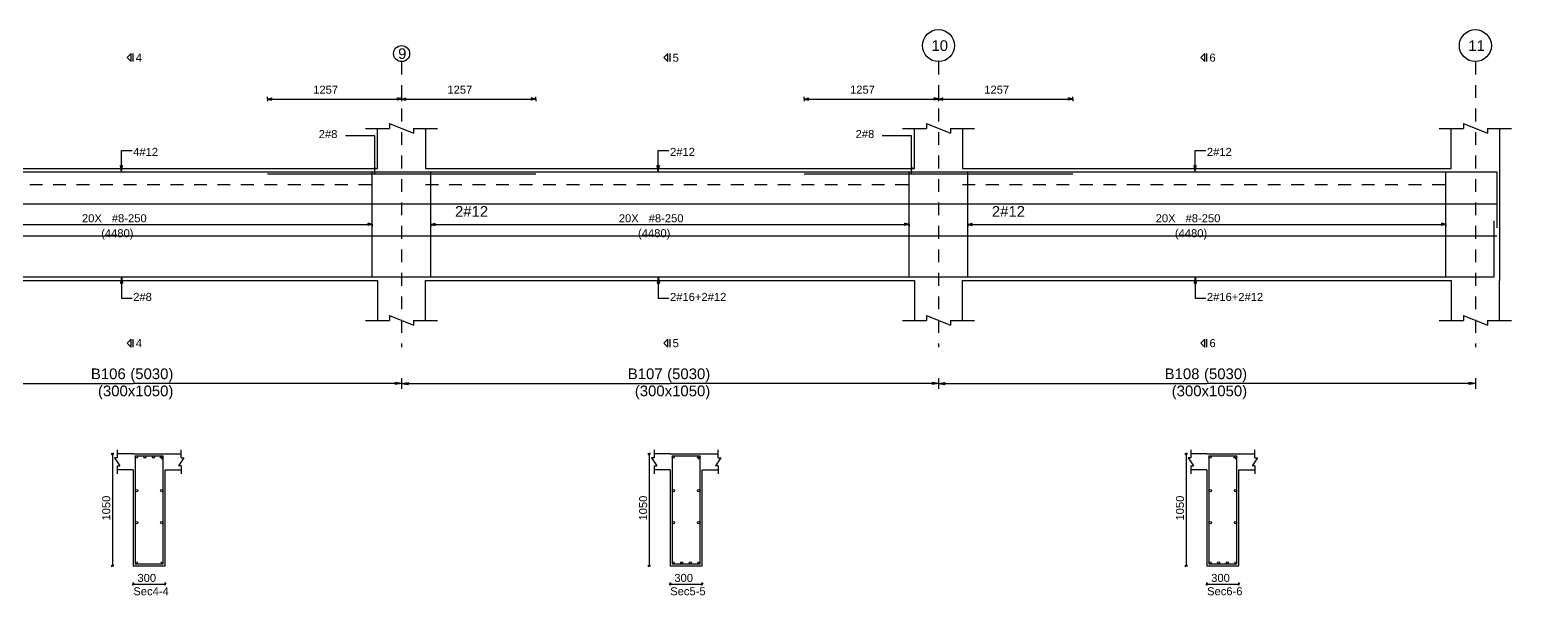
# Model space of a CAD drawing. Extents: x 0 to 98, y 3 to 248.
# Drawn here: x 54.45 to 68.34, y 147.13 to 152.43 of the extents above; entities that cross this region are included whole.
import ezdxf

# ---------------------------------------------------------------- set-up
doc = ezdxf.new("R2010")
doc.units = 0
doc.linetypes.add('ACAD_ISO02W100', pattern=[15, 12, -3])
for name, color, linetype in [('Axisline', 1, 'CONTINUOUS'), ('Axisline_Name', 2, 'CONTINUOUS'), ('Beam_bottombarlabeling', 2, 'CONTINUOUS'), ('Beam_Cross_Label', 4, 'CONTINUOUS'), ('Beam_CrossSection', 2, 'CONTINUOUS'), ('Beam_Dimensions_LS', 3, 'CONTINUOUS'), ('Beam_NameLS', 6, 'CONTINUOUS'), ('Beam_topbarsLabeling', 2, 'CONTINUOUS'), ('dim_all', 7, 'CONTINUOUS'), ('Extra_Topsteel_Labeling', 2, 'CONTINUOUS'), ('Extrabars', 7, 'CONTINUOUS'), ('Longsection', 2, 'CONTINUOUS'), ('main_botbars', 4, 'CONTINUOUS'), ('main_topbars', 4, 'CONTINUOUS'), ('SectionLine', 4, 'CONTINUOUS'), ('Sidefacebar', 140, 'CONTINUOUS'), ('Slabline', 253, 'CONTINUOUS'), ('span_dim', 7, 'CONTINUOUS'), ('spanline', 7, 'CONTINUOUS'), ('Stirrup_bar', 1, 'CONTINUOUS'), ('Stirrup_Dia_Spacing', 2, 'CONTINUOUS'), ('Stirrup_Length', 7, 'CONTINUOUS'), ('Stirrup_Numbers', 2, 'CONTINUOUS')]:
    doc.layers.add(name, color=color, linetype=linetype)
doc.styles.add('STRUDS_Arial', font='ARIAL.TTF', dxfattribs={"height": 0.04})

msp = doc.modelspace()

# ---------------------------------------------------------------- linework, layer by layer
at = {"layer": 'Axisline', "linetype": 'ACAD_ISO02W100', "ltscale": 0.01}
for p, q in [((57.94, 152.13), (57.94, 149.455)), ((62.97, 152.13), (62.97, 149.455)), ((68, 152.13), (68, 149.455))]:
    msp.add_line(p, q, dxfattribs=at)
at = {"layer": 'Axisline'}
for centre, radius in [((62.97, 152.28), 0.15), ((68, 152.28), 0.15), ((57.94, 152.205), 0.075)]:
    msp.add_circle(centre, radius, dxfattribs=at)
at = {"layer": 'Beam_bottombarlabeling'}
for p, q in [((55.315, 150.113), (55.305, 150.053)), ((55.315, 150.113), (55.315, 149.913)), ((55.315, 150.113), (55.325, 150.053)), ((60.345, 150.113), (60.335, 150.053)), ((60.345, 150.113), (60.345, 149.913)), ((60.345, 150.113), (60.355, 150.053)), ((65.375, 150.113), (65.365, 150.053)), ((65.375, 150.113), (65.375, 149.913)), ((65.375, 150.113), (65.385, 150.053)), ((55.305, 150.053), (55.325, 150.053)), ((60.335, 150.053), (60.355, 150.053)), ((65.365, 150.053), (65.385, 150.053)), ((55.315, 149.913), (55.415, 149.913)), ((60.345, 149.913), (60.445, 149.913)), ((65.375, 149.913), (65.475, 149.913))]:
    msp.add_line(p, q, dxfattribs=at)
for points in [[(55.315, 150.113), (55.305, 150.053), (55.315, 150.113), (55.325, 150.053)], [(60.345, 150.113), (60.335, 150.053), (60.345, 150.113), (60.355, 150.053)], [(65.375, 150.113), (65.365, 150.053), (65.375, 150.113), (65.385, 150.053)]]:
    msp.add_solid(points, dxfattribs=at)
at = {"layer": 'Beam_CrossSection'}
for p, q in [((55.275, 148.418), (55.25, 148.418)), ((55.25, 148.418), (55.3, 148.343)), ((55.275, 148.493), (55.275, 148.418)), ((55.425, 148.455), (55.275, 148.455)), ((55.425, 148.455), (55.725, 148.455)), ((55.425, 148.455), (55.425, 148.455)), ((55.725, 148.455), (55.725, 148.455)), ((55.725, 148.455), (55.875, 148.455)), ((55.9, 148.418), (55.85, 148.343)), ((55.875, 148.418), (55.875, 148.493)), ((55.875, 148.418), (55.9, 148.418)), ((60.305, 148.418), (60.28, 148.418)), ((60.28, 148.418), (60.33, 148.343)), ((60.305, 148.493), (60.305, 148.418)), ((60.455, 148.455), (60.305, 148.455)), ((60.455, 148.455), (60.755, 148.455)), ((60.455, 148.455), (60.455, 148.455)), ((60.755, 148.455), (60.755, 148.455)), ((60.755, 148.455), (60.905, 148.455)), ((60.93, 148.418), (60.88, 148.343)), ((60.905, 148.418), (60.905, 148.493)), ((60.905, 148.418), (60.93, 148.418)), ((65.335, 148.418), (65.31, 148.418)), ((65.31, 148.418), (65.36, 148.343)), ((65.335, 148.493), (65.335, 148.418)), ((65.485, 148.455), (65.335, 148.455)), ((65.485, 148.455), (65.785, 148.455)), ((65.485, 148.455), (65.485, 148.455)), ((65.785, 148.455), (65.785, 148.455)), ((65.785, 148.455), (65.935, 148.455)), ((65.96, 148.418), (65.91, 148.343)), ((65.935, 148.418), (65.935, 148.493)), ((65.935, 148.418), (65.96, 148.418)), ((55.275, 148.343), (55.275, 148.268)), ((55.275, 148.343), (55.3, 148.343)), ((55.425, 148.305), (55.275, 148.305)), ((55.425, 148.305), (55.425, 147.405)), ((55.725, 147.405), (55.725, 148.305)), ((55.725, 148.305), (55.875, 148.305)), ((55.875, 148.343), (55.85, 148.343)), ((55.875, 148.343), (55.875, 148.268)), ((60.305, 148.343), (60.305, 148.268)), ((60.305, 148.343), (60.33, 148.343)), ((60.455, 148.305), (60.305, 148.305)), ((60.455, 148.305), (60.455, 147.405)), ((60.755, 147.405), (60.755, 148.305)), ((60.755, 148.305), (60.905, 148.305)), ((60.905, 148.343), (60.88, 148.343)), ((60.905, 148.343), (60.905, 148.268)), ((65.335, 148.343), (65.335, 148.268)), ((65.335, 148.343), (65.36, 148.343)), ((65.485, 148.305), (65.335, 148.305)), ((65.485, 148.305), (65.485, 147.405)), ((65.785, 147.405), (65.785, 148.305)), ((65.785, 148.305), (65.935, 148.305)), ((65.935, 148.343), (65.91, 148.343)), ((65.935, 148.343), (65.935, 148.268)), ((55.425, 147.405), (55.725, 147.405)), ((60.455, 147.405), (60.755, 147.405)), ((65.485, 147.405), (65.785, 147.405))]:
    msp.add_line(p, q, dxfattribs=at)
at = {"layer": 'Beam_topbarsLabeling'}
for p, q in [((55.315, 151.097), (55.315, 151.297)), ((55.315, 151.297), (55.415, 151.297)), ((60.345, 151.097), (60.345, 151.297)), ((60.345, 151.297), (60.445, 151.297)), ((65.375, 151.097), (65.375, 151.297)), ((65.375, 151.297), (65.475, 151.297)), ((55.315, 151.097), (55.305, 151.157)), ((55.305, 151.157), (55.325, 151.157)), ((55.315, 151.097), (55.325, 151.157)), ((55.315, 151.157), (55.32, 151.157)), ((60.345, 151.097), (60.335, 151.157)), ((60.335, 151.157), (60.355, 151.157)), ((60.345, 151.097), (60.355, 151.157)), ((60.345, 151.157), (60.35, 151.157)), ((65.375, 151.097), (65.365, 151.157)), ((65.365, 151.157), (65.385, 151.157)), ((65.375, 151.097), (65.385, 151.157)), ((65.375, 151.157), (65.38, 151.157))]:
    msp.add_line(p, q, dxfattribs=at)
for points in [[(55.315, 151.097), (55.305, 151.157), (55.315, 151.097), (55.325, 151.157)], [(60.345, 151.097), (60.335, 151.157), (60.345, 151.097), (60.355, 151.157)], [(65.375, 151.097), (65.365, 151.157), (65.375, 151.097), (65.385, 151.157)]]:
    msp.add_solid(points, dxfattribs=at)
at = {"layer": 'dim_all'}
for p, q in [((56.6825, 151.78), (56.6825, 151.8)), ((56.6825, 151.78), (56.6825, 151.793)), ((56.6825, 151.78), (56.6825, 151.793)), ((56.6825, 151.78), (56.7225, 151.79)), ((56.6825, 151.78), (56.6825, 151.76)), ((56.6825, 151.78), (56.7225, 151.77)), ((56.6825, 151.78), (56.6825, 151.768)), ((56.6825, 151.78), (56.6825, 151.768)), ((56.6825, 151.78), (59.1975, 151.78)), ((56.7225, 151.77), (56.7225, 151.79)), ((57.94, 151.78), (57.9, 151.79)), ((57.9, 151.77), (57.9, 151.79)), ((57.94, 151.78), (57.9, 151.79)), ((57.9, 151.77), (57.9, 151.79)), ((57.94, 151.78), (57.9, 151.77)), ((57.94, 151.78), (57.9, 151.77)), ((57.94, 151.78), (57.94, 151.8)), ((57.94, 151.78), (57.94, 151.8)), ((57.94, 151.78), (57.94, 151.8)), ((57.94, 151.78), (57.94, 151.8)), ((57.94, 151.78), (57.94, 151.793)), ((57.94, 151.78), (57.94, 151.793)), ((57.94, 151.78), (57.94, 151.793)), ((57.94, 151.78), (57.94, 151.793)), ((57.94, 151.78), (57.98, 151.79)), ((57.94, 151.78), (57.98, 151.79)), ((57.94, 151.78), (57.94, 151.76)), ((57.94, 151.78), (57.98, 151.77)), ((57.94, 151.78), (57.94, 151.76)), ((57.94, 151.78), (57.94, 151.768)), ((57.94, 151.78), (57.94, 151.768)), ((57.94, 151.78), (57.94, 151.768)), ((57.94, 151.78), (57.94, 151.768)), ((57.94, 151.78), (57.94, 151.78)), ((57.94, 151.78), (57.94, 151.76)), ((57.94, 151.78), (57.98, 151.77)), ((57.94, 151.78), (57.94, 151.76)), ((57.98, 151.77), (57.98, 151.79)), ((57.98, 151.77), (57.98, 151.79)), ((59.1975, 151.78), (59.1575, 151.79)), ((59.1575, 151.77), (59.1575, 151.79)), ((59.1975, 151.78), (59.1575, 151.77)), ((59.1975, 151.78), (59.1975, 151.8)), ((59.1975, 151.78), (59.1975, 151.793)), ((59.1975, 151.78), (59.1975, 151.793)), ((59.1975, 151.78), (59.1975, 151.76)), ((59.1975, 151.78), (59.1975, 151.768)), ((59.1975, 151.78), (59.1975, 151.768)), ((61.7125, 151.78), (61.7125, 151.8)), ((61.7125, 151.78), (61.7125, 151.793)), ((61.7125, 151.78), (61.7125, 151.793)), ((61.7125, 151.78), (61.7525, 151.79)), ((61.7125, 151.78), (61.7125, 151.76)), ((61.7125, 151.78), (61.7525, 151.77)), ((61.7125, 151.78), (61.7125, 151.768)), ((61.7125, 151.78), (61.7125, 151.768)), ((61.7125, 151.78), (64.2275, 151.78)), ((61.7525, 151.77), (61.7525, 151.79)), ((62.97, 151.78), (62.93, 151.79)), ((62.93, 151.77), (62.93, 151.79)), ((62.97, 151.78), (62.93, 151.79)), ((62.93, 151.77), (62.93, 151.79)), ((62.97, 151.78), (62.93, 151.77)), ((62.97, 151.78), (62.93, 151.77)), ((62.97, 151.78), (62.97, 151.8)), ((62.97, 151.78), (62.97, 151.8)), ((62.97, 151.78), (62.97, 151.8)), ((62.97, 151.78), (62.97, 151.8)), ((62.97, 151.78), (62.97, 151.793)), ((62.97, 151.78), (62.97, 151.793)), ((62.97, 151.78), (62.97, 151.793)), ((62.97, 151.78), (62.97, 151.793)), ((62.97, 151.78), (63.01, 151.79)), ((62.97, 151.78), (63.01, 151.79)), ((62.97, 151.78), (62.97, 151.76)), ((62.97, 151.78), (63.01, 151.77)), ((62.97, 151.78), (62.97, 151.76)), ((62.97, 151.78), (62.97, 151.768)), ((62.97, 151.78), (62.97, 151.768)), ((62.97, 151.78), (62.97, 151.768)), ((62.97, 151.78), (62.97, 151.768)), ((62.97, 151.78), (62.97, 151.78)), ((62.97, 151.78), (62.97, 151.76)), ((62.97, 151.78), (63.01, 151.77)), ((62.97, 151.78), (62.97, 151.76)), ((63.01, 151.77), (63.01, 151.79)), ((63.01, 151.77), (63.01, 151.79)), ((64.2275, 151.78), (64.1875, 151.79)), ((64.1875, 151.77), (64.1875, 151.79)), ((64.2275, 151.78), (64.1875, 151.77)), ((64.2275, 151.78), (64.2275, 151.8)), ((64.2275, 151.78), (64.2275, 151.793)), ((64.2275, 151.78), (64.2275, 151.793)), ((64.2275, 151.78), (64.2275, 151.76)), ((64.2275, 151.78), (64.2275, 151.768)), ((64.2275, 151.78), (64.2275, 151.768)), ((55.23, 148.455), (55.2175, 148.455)), ((55.23, 148.455), (55.2212, 148.446)), ((55.23, 148.455), (55.2389, 148.464)), ((55.23, 148.455), (55.2425, 148.455)), ((55.23, 148.455), (55.23, 147.405)), ((60.26, 148.455), (60.2475, 148.455)), ((60.26, 148.455), (60.2512, 148.446)), ((60.26, 148.455), (60.2689, 148.464)), ((60.26, 148.455), (60.2725, 148.455)), ((60.26, 148.455), (60.26, 147.405)), ((65.29, 148.455), (65.2775, 148.455)), ((65.29, 148.455), (65.2812, 148.446)), ((65.29, 148.455), (65.2989, 148.464)), ((65.29, 148.455), (65.3025, 148.455)), ((65.29, 148.455), (65.29, 147.405)), ((55.23, 147.405), (55.2175, 147.405)), ((55.23, 147.405), (55.2212, 147.396)), ((55.23, 147.405), (55.2389, 147.414)), ((55.23, 147.405), (55.2425, 147.405)), ((60.26, 147.405), (60.2475, 147.405)), ((60.26, 147.405), (60.2512, 147.396)), ((60.26, 147.405), (60.2689, 147.414)), ((60.26, 147.405), (60.2725, 147.405)), ((65.29, 147.405), (65.2775, 147.405)), ((65.29, 147.405), (65.2812, 147.396)), ((65.29, 147.405), (65.2989, 147.414)), ((65.29, 147.405), (65.3025, 147.405)), ((55.425, 147.235), (55.4162, 147.226)), ((55.425, 147.235), (55.425, 147.248)), ((55.425, 147.235), (55.4339, 147.244)), ((55.425, 147.235), (55.425, 147.223)), ((55.425, 147.235), (55.725, 147.235)), ((55.725, 147.235), (55.7162, 147.226)), ((55.725, 147.235), (55.725, 147.248)), ((55.725, 147.235), (55.7339, 147.244)), ((55.725, 147.235), (55.725, 147.223)), ((60.455, 147.235), (60.4462, 147.226)), ((60.455, 147.235), (60.455, 147.248)), ((60.455, 147.235), (60.4639, 147.244)), ((60.455, 147.235), (60.455, 147.223)), ((60.455, 147.235), (60.755, 147.235)), ((60.755, 147.235), (60.7462, 147.226)), ((60.755, 147.235), (60.755, 147.248)), ((60.755, 147.235), (60.7639, 147.244)), ((60.755, 147.235), (60.755, 147.223)), ((65.485, 147.235), (65.4762, 147.226)), ((65.485, 147.235), (65.485, 147.248)), ((65.485, 147.235), (65.4939, 147.244)), ((65.485, 147.235), (65.485, 147.223)), ((65.485, 147.235), (65.785, 147.235)), ((65.785, 147.235), (65.7762, 147.226)), ((65.785, 147.235), (65.785, 147.248)), ((65.785, 147.235), (65.7939, 147.244)), ((65.785, 147.235), (65.785, 147.223))]:
    msp.add_line(p, q, dxfattribs=at)
for points in [[(56.6825, 151.78), (56.7225, 151.79), (56.6825, 151.78), (56.7225, 151.77)], [(57.94, 151.78), (57.9, 151.79), (57.94, 151.78), (57.9, 151.77)], [(57.94, 151.78), (57.9, 151.79), (57.94, 151.78), (57.9, 151.77)], [(57.94, 151.78), (57.98, 151.79), (57.94, 151.78), (57.98, 151.77)], [(57.94, 151.78), (57.98, 151.79), (57.94, 151.78), (57.98, 151.77)], [(59.1975, 151.78), (59.1575, 151.79), (59.1975, 151.78), (59.1575, 151.77)], [(61.7125, 151.78), (61.7525, 151.79), (61.7125, 151.78), (61.7525, 151.77)], [(62.97, 151.78), (62.93, 151.79), (62.97, 151.78), (62.93, 151.77)], [(62.97, 151.78), (62.93, 151.79), (62.97, 151.78), (62.93, 151.77)], [(62.97, 151.78), (63.01, 151.79), (62.97, 151.78), (63.01, 151.77)], [(62.97, 151.78), (63.01, 151.79), (62.97, 151.78), (63.01, 151.77)], [(64.2275, 151.78), (64.1875, 151.79), (64.2275, 151.78), (64.1875, 151.77)]]:
    msp.add_solid(points, dxfattribs=at)
at = {"layer": 'Extra_Topsteel_Labeling'}
for p, q in [((57.6885, 151.434), (57.4135, 151.434)), ((57.6885, 151.084), (57.6885, 151.434)), ((62.7185, 151.434), (62.4435, 151.434)), ((62.7185, 151.084), (62.7185, 151.434))]:
    msp.add_line(p, q, dxfattribs=at)
for points in [[(57.6885, 151.084), (57.6785, 151.144), (57.6885, 151.084), (57.6985, 151.144)], [(62.7185, 151.084), (62.7085, 151.144), (62.7185, 151.084), (62.7285, 151.144)]]:
    msp.add_solid(points, dxfattribs=at)
at = {"layer": 'Extrabars'}
for p, q in [((59.1975, 151.075), (56.6825, 151.075)), ((64.2275, 151.075), (61.7125, 151.075))]:
    msp.add_line(p, q, dxfattribs=at)
at = {"layer": 'Longsection'}
for p, q in [((57.6025, 151.505), (57.715, 151.505)), ((57.6025, 151.505), (57.8275, 151.505)), ((57.715, 151.13), (57.715, 151.505)), ((57.8275, 151.55), (57.8275, 151.505)), ((57.8275, 151.55), (58.0525, 151.46)), ((58.0525, 151.505), (58.0525, 151.46)), ((58.0525, 151.505), (58.2775, 151.505)), ((58.165, 151.505), (58.165, 151.13)), ((62.6325, 151.505), (62.745, 151.505)), ((62.6325, 151.505), (62.8575, 151.505)), ((62.745, 151.13), (62.745, 151.505)), ((62.8575, 151.55), (62.8575, 151.505)), ((62.8575, 151.55), (63.0825, 151.46)), ((63.0825, 151.505), (63.0825, 151.46)), ((63.0825, 151.505), (63.3075, 151.505)), ((63.195, 151.505), (63.195, 151.13)), ((67.6625, 151.505), (67.775, 151.505)), ((67.6625, 151.505), (67.8875, 151.505)), ((67.775, 151.13), (67.775, 151.505)), ((67.8875, 151.55), (67.8875, 151.505)), ((67.8875, 151.55), (68.1125, 151.46)), ((68.1125, 151.505), (68.1125, 151.46)), ((68.1125, 151.505), (68.3375, 151.505)), ((68.225, 151.505), (68.225, 151.13)), ((53.135, 151.13), (57.715, 151.13)), ((58.165, 151.13), (62.745, 151.13)), ((63.195, 151.13), (67.775, 151.13)), ((68.225, 151.13), (68.225, 150.08)), ((53.135, 150.08), (57.715, 150.08)), ((57.715, 150.08), (57.715, 149.705)), ((58.165, 149.705), (58.165, 150.08)), ((58.165, 150.08), (62.745, 150.08)), ((62.745, 150.08), (62.745, 149.705)), ((63.195, 149.705), (63.195, 150.08)), ((63.195, 150.08), (67.775, 150.08)), ((67.775, 150.08), (67.775, 149.705)), ((68.225, 149.705), (68.225, 150.08)), ((57.6025, 149.705), (57.715, 149.705)), ((57.6025, 149.705), (57.8275, 149.705)), ((57.8275, 149.75), (57.8275, 149.705)), ((57.8275, 149.75), (58.0525, 149.66)), ((58.0525, 149.705), (58.0525, 149.66)), ((58.0525, 149.705), (58.2775, 149.705)), ((62.6325, 149.705), (62.745, 149.705)), ((62.6325, 149.705), (62.8575, 149.705)), ((62.8575, 149.75), (62.8575, 149.705)), ((62.8575, 149.75), (63.0825, 149.66)), ((63.0825, 149.705), (63.0825, 149.66)), ((63.0825, 149.705), (63.3075, 149.705)), ((67.6625, 149.705), (67.775, 149.705)), ((67.6625, 149.705), (67.8875, 149.705)), ((67.8875, 149.75), (67.8875, 149.705)), ((67.8875, 149.75), (68.1125, 149.66)), ((68.1125, 149.705), (68.1125, 149.66)), ((68.1125, 149.705), (68.3375, 149.705))]:
    msp.add_line(p, q, dxfattribs=at)
at = {"layer": 'main_botbars'}
for p, q in [((52.71, 151.097), (58.14, 151.097)), ((57.74, 151.097), (63.17, 151.097)), ((62.77, 151.097), (68.2, 151.097)), ((68.2, 151.097), (68.2, 150.572)), ((68.175, 150.113), (68.175, 150.638)), ((52.735, 150.113), (58.115, 150.113)), ((57.765, 150.113), (57.765, 150.113)), ((57.765, 150.113), (63.145, 150.113)), ((62.795, 150.113), (68.175, 150.113))]:
    msp.add_line(p, q, dxfattribs=at)
for centre in [(55.4538, 147.434), (55.6963, 147.434), (60.4838, 147.434), (60.5646, 147.434), (60.6454, 147.434), (60.7263, 147.434), (65.5138, 147.434), (65.5946, 147.434), (65.6755, 147.434), (65.7563, 147.434)]:
    msp.add_circle(centre, 0.01, dxfattribs=at)
at = {"layer": 'main_topbars'}
for centre in [(55.4538, 148.426), (55.5346, 148.426), (55.6154, 148.426), (55.6963, 148.426), (60.4838, 148.426), (60.7263, 148.426), (65.5138, 148.426), (65.7563, 148.426)]:
    msp.add_circle(centre, 0.01, dxfattribs=at)
at = {"layer": 'SectionLine'}
for p, q in [((55.405, 152.205), (55.3675, 152.168)), ((55.405, 152.13), (55.3675, 152.168)), ((55.405, 152.13), (55.405, 152.205)), ((55.425, 152.13), (55.425, 152.205)), ((60.435, 152.205), (60.3975, 152.168)), ((60.435, 152.13), (60.3975, 152.168)), ((60.435, 152.13), (60.435, 152.205)), ((60.455, 152.13), (60.455, 152.205)), ((65.465, 152.205), (65.4275, 152.168)), ((65.465, 152.13), (65.4275, 152.168)), ((65.465, 152.13), (65.465, 152.205)), ((65.485, 152.13), (65.485, 152.205)), ((55.405, 149.53), (55.3675, 149.493)), ((55.405, 149.455), (55.405, 149.53)), ((55.425, 149.455), (55.425, 149.53)), ((60.435, 149.53), (60.3975, 149.493)), ((60.435, 149.455), (60.435, 149.53)), ((60.455, 149.455), (60.455, 149.53)), ((65.465, 149.53), (65.4275, 149.493)), ((65.465, 149.455), (65.465, 149.53)), ((65.485, 149.455), (65.485, 149.53)), ((55.405, 149.455), (55.3675, 149.493)), ((60.435, 149.455), (60.3975, 149.493)), ((65.465, 149.455), (65.4275, 149.493))]:
    msp.add_line(p, q, dxfattribs=at)
at = {"layer": 'Sidefacebar'}
for p, q in [((52.71, 150.797), (58.14, 150.797)), ((57.74, 150.797), (63.17, 150.797)), ((62.77, 150.797), (68.2, 150.797)), ((52.71, 150.497), (58.14, 150.497)), ((57.74, 150.497), (63.17, 150.497)), ((62.77, 150.497), (68.2, 150.497))]:
    msp.add_line(p, q, dxfattribs=at)
for centre in [(55.456, 148.11), (55.694, 148.11), (60.486, 148.11), (60.724, 148.11), (65.516, 148.11), (65.754, 148.11), (55.456, 147.81), (55.694, 147.81), (60.486, 147.81), (60.724, 147.81), (65.516, 147.81), (65.754, 147.81)]:
    msp.add_circle(centre, 0.012, dxfattribs=at)
at = {"layer": 'Slabline', "linetype": 'ACAD_ISO02W100', "ltscale": 0.01}
for p, q in [((53.135, 150.98), (57.715, 150.98)), ((58.165, 150.98), (62.745, 150.98)), ((63.195, 150.98), (67.775, 150.98))]:
    msp.add_line(p, q, dxfattribs=at)
at = {"layer": 'spanline'}
for p, q in [((52.91, 149.115), (55.425, 149.115)), ((57.94, 149.115), (55.425, 149.115)), ((57.94, 149.115), (57.88, 149.125)), ((57.88, 149.125), (57.88, 149.105)), ((57.94, 149.115), (57.88, 149.105)), ((57.94, 149.165), (57.94, 149.065)), ((57.94, 149.165), (57.94, 149.065)), ((57.94, 149.115), (58, 149.125)), ((57.94, 149.115), (60.455, 149.115)), ((57.94, 149.115), (58, 149.105)), ((58, 149.125), (58, 149.105)), ((62.97, 149.115), (60.455, 149.115)), ((62.97, 149.115), (62.91, 149.125)), ((62.91, 149.125), (62.91, 149.105)), ((62.97, 149.115), (62.91, 149.105)), ((62.97, 149.165), (62.97, 149.065)), ((62.97, 149.165), (62.97, 149.065)), ((62.97, 149.115), (63.03, 149.125)), ((62.97, 149.115), (65.485, 149.115)), ((62.97, 149.115), (63.03, 149.105)), ((63.03, 149.125), (63.03, 149.105)), ((68, 149.115), (65.485, 149.115)), ((68, 149.115), (67.94, 149.125)), ((67.94, 149.125), (67.94, 149.105)), ((68, 149.115), (67.94, 149.105)), ((68, 149.165), (68, 149.065))]:
    msp.add_line(p, q, dxfattribs=at)
for points in [[(57.94, 149.115), (57.88, 149.125), (57.94, 149.115), (57.88, 149.105)], [(57.94, 149.115), (58, 149.125), (57.94, 149.115), (58, 149.105)], [(62.97, 149.115), (62.91, 149.125), (62.97, 149.115), (62.91, 149.105)], [(62.97, 149.115), (63.03, 149.125), (62.97, 149.115), (63.03, 149.105)], [(68, 149.115), (67.94, 149.125), (68, 149.115), (67.94, 149.105)]]:
    msp.add_solid(points, dxfattribs=at)
at = {"layer": 'Stirrup_bar'}
for p, q in [((57.665, 150.113), (57.665, 151.097)), ((58.215, 150.113), (58.215, 151.097)), ((62.695, 150.113), (62.695, 151.097)), ((63.245, 150.113), (63.245, 151.097)), ((67.725, 150.113), (67.725, 151.097)), ((55.4438, 148.436), (55.4438, 147.424)), ((55.4438, 148.436), (55.7063, 148.436)), ((55.6892, 148.433), (55.6751, 148.419)), ((55.7033, 148.419), (55.6892, 148.405)), ((55.7063, 147.424), (55.7063, 148.436)), ((60.4738, 148.436), (60.4738, 147.424)), ((60.4738, 148.436), (60.7363, 148.436)), ((60.7192, 148.433), (60.7051, 148.419)), ((60.7333, 148.419), (60.7192, 148.405)), ((60.7363, 147.424), (60.7363, 148.436)), ((65.5038, 148.436), (65.5038, 147.424)), ((65.5038, 148.436), (65.7663, 148.436)), ((65.7492, 148.433), (65.7351, 148.419)), ((65.7633, 148.419), (65.7492, 148.405)), ((65.7663, 147.424), (65.7663, 148.436)), ((55.4438, 147.424), (55.7063, 147.424)), ((60.4738, 147.424), (60.7363, 147.424)), ((65.5038, 147.424), (65.7663, 147.424))]:
    msp.add_line(p, q, dxfattribs=at)
at = {"layer": 'Stirrup_Length'}
for p, q in [((53.185, 150.605), (57.665, 150.605)), ((57.665, 150.605), (57.625, 150.615)), ((57.625, 150.595), (57.625, 150.615)), ((57.665, 150.605), (57.625, 150.595)), ((57.665, 150.605), (57.665, 150.625)), ((57.665, 150.605), (57.665, 150.585)), ((58.215, 150.605), (58.215, 150.625)), ((58.215, 150.605), (58.255, 150.615)), ((58.215, 150.605), (62.695, 150.605)), ((58.215, 150.605), (58.215, 150.585)), ((58.215, 150.605), (58.255, 150.595)), ((58.255, 150.595), (58.255, 150.615)), ((62.695, 150.605), (62.655, 150.615)), ((62.655, 150.595), (62.655, 150.615)), ((62.695, 150.605), (62.655, 150.595)), ((62.695, 150.605), (62.695, 150.625)), ((62.695, 150.605), (62.695, 150.585)), ((63.245, 150.605), (63.245, 150.625)), ((63.245, 150.605), (63.285, 150.615)), ((63.245, 150.605), (67.725, 150.605)), ((63.245, 150.605), (63.245, 150.585)), ((63.245, 150.605), (63.285, 150.595)), ((63.285, 150.595), (63.285, 150.615)), ((67.725, 150.605), (67.685, 150.615)), ((67.685, 150.595), (67.685, 150.615)), ((67.725, 150.605), (67.685, 150.595)), ((67.725, 150.605), (67.725, 150.625)), ((67.725, 150.605), (67.725, 150.585))]:
    msp.add_line(p, q, dxfattribs=at)
for points in [[(57.665, 150.605), (57.625, 150.615), (57.665, 150.605), (57.625, 150.595)], [(58.215, 150.605), (58.255, 150.615), (58.215, 150.605), (58.255, 150.595)], [(62.695, 150.605), (62.655, 150.615), (62.695, 150.605), (62.655, 150.595)], [(63.245, 150.605), (63.285, 150.615), (63.245, 150.605), (63.285, 150.595)], [(67.725, 150.605), (67.685, 150.615), (67.725, 150.605), (67.685, 150.595)]]:
    msp.add_solid(points, dxfattribs=at)

# ---------------------------------------------------------------- texts
at = {"layer": 'Axisline_Name', "style": 'STRUDS_Arial'}
for s, p in [('10', (62.904, 152.23)), ('11', (67.934, 152.23)), ('9', (57.907, 152.155))]:
    msp.add_text(s, height=0.1, dxfattribs=at).set_placement(p)
at = {"layer": 'Beam_bottombarlabeling', "style": 'STRUDS_Arial'}
for s, p in [('2#8', (55.425, 149.888)), ('2#16+2#12', (60.455, 149.888)), ('2#16+2#12', (65.485, 149.888))]:
    msp.add_text(s, height=0.075, dxfattribs=at).set_placement(p)
at = {"layer": 'Beam_Cross_Label', "style": 'STRUDS_Arial'}
for s, p in [('Sec4-4', (55.4265, 147.13)), ('Sec5-5', (60.4565, 147.13)), ('Sec6-6', (65.4865, 147.13))]:
    msp.add_text(s, height=0.075, dxfattribs=at).set_placement(p)
at = {"layer": 'Beam_Dimensions_LS', "style": 'STRUDS_Arial'}
for p in [(55.095, 148.995), (60.125, 148.995), (65.155, 148.995)]:
    msp.add_text('(300x1050)', height=0.1, dxfattribs=at).set_placement(p)
at = {"layer": 'Beam_NameLS', "style": 'STRUDS_Arial'}
for s, p in [('B106', (55.029, 149.155)), ('B107', (60.059, 149.155)), ('B108', (65.089, 149.155))]:
    msp.add_text(s, height=0.1, dxfattribs=at).set_placement(p)
at = {"layer": 'Beam_topbarsLabeling', "style": 'STRUDS_Arial'}
for s, p in [('4#12', (55.425, 151.247)), ('2#12', (60.455, 151.247)), ('2#12', (65.485, 151.247))]:
    msp.add_text(s, height=0.075, dxfattribs=at).set_placement(p)
at = {"layer": 'dim_all', "style": 'STRUDS_Arial'}
for s, p in [('1257', (57.1113, 151.83)), ('1257', (58.3688, 151.83)), ('1257', (62.1413, 151.83)), ('1257', (63.3988, 151.83)), ('300', (55.465, 147.255)), ('300', (60.495, 147.255)), ('300', (65.525, 147.255))]:
    msp.add_text(s, height=0.075, dxfattribs=at).set_placement(p)
for p in [(55.21, 147.83), (60.24, 147.83), (65.27, 147.83)]:
    msp.add_text('1050', height=0.075, rotation=90, dxfattribs=at).set_placement(p)
at = {"layer": 'Extra_Topsteel_Labeling', "style": 'STRUDS_Arial'}
for p in [(57.1635, 151.414), (62.1935, 151.414)]:
    msp.add_text('2#8', height=0.075, dxfattribs=at).set_placement(p)
at = {"layer": 'SectionLine', "style": 'STRUDS_Arial'}
for s, p in [('4', (55.449, 152.13)), ('5', (60.479, 152.13)), ('6', (65.509, 152.13)), ('4', (55.449, 149.455)), ('5', (60.479, 149.455)), ('6', (65.509, 149.455))]:
    msp.add_text(s, height=0.075, dxfattribs=at).set_placement(p)
at = {"layer": 'Sidefacebar', "style": 'STRUDS_Arial'}
for p in [(58.44, 150.677), (63.47, 150.677)]:
    msp.add_text('2#12', height=0.1, dxfattribs=at).set_placement(p)
at = {"layer": 'span_dim', "style": 'STRUDS_Arial'}
for p in [(55.359, 149.155), (60.389, 149.155), (65.419, 149.155)]:
    msp.add_text(' (5030) ', height=0.1, dxfattribs=at).set_placement(p)
at = {"layer": 'Stirrup_Dia_Spacing', "style": 'STRUDS_Arial'}
for p in [(55.225, 150.625), (60.255, 150.625), (65.285, 150.625)]:
    msp.add_text('#8-250', height=0.075, dxfattribs=at).set_placement(p)
at = {"layer": 'Stirrup_Length', "style": 'STRUDS_Arial'}
for p in [(55.125, 150.485), (60.155, 150.485), (65.185, 150.485)]:
    msp.add_text('(4480)', height=0.075, dxfattribs=at).set_placement(p)
at = {"layer": 'Stirrup_Numbers', "style": 'STRUDS_Arial'}
for p in [(54.945, 150.625), (59.975, 150.625), (65.005, 150.625)]:
    msp.add_text('20X', height=0.075, dxfattribs=at).set_placement(p)

doc.saveas('drawing.dxf')
